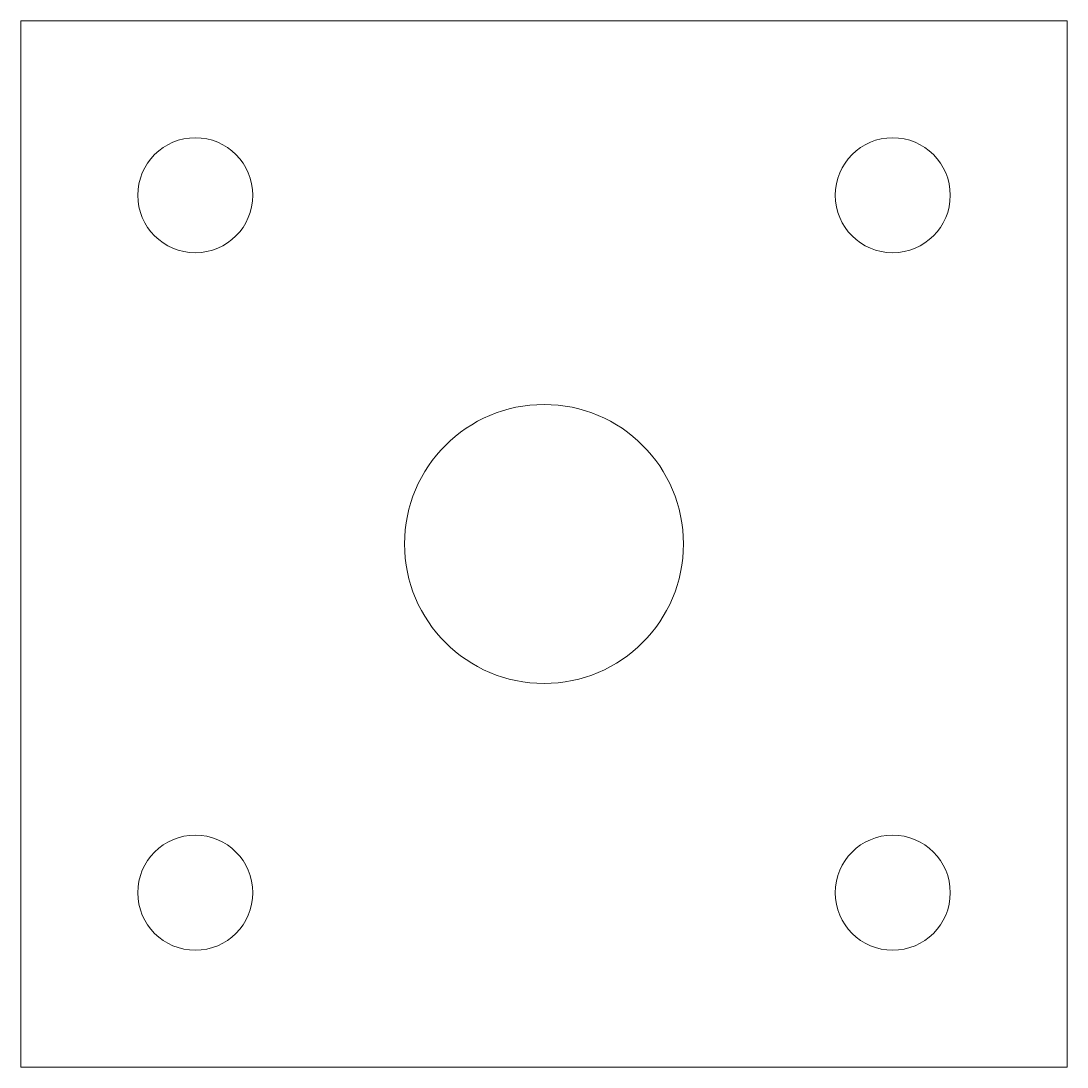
# Model space of a CAD drawing. Header units: millimetres. Extents: x -46.3 to -16.3, y -0.5 to 29.5.
import ezdxf

# ---------------------------------------------------------------- set-up
doc = ezdxf.new("R2010")
doc.units = ezdxf.units.MM

msp = doc.modelspace()

# ---------------------------------------------------------------- linework, layer by layer
at = {"color": 7, "linetype": 'Continuous', "lineweight": 15}
for p, q in [((-16.291, 29.543), (-46.291, 29.543)), ((-46.291, 29.543), (-46.291, -0.457)), ((-16.291, -0.457), (-16.291, 29.543)), ((-46.291, -0.457), (-16.291, -0.457))]:
    msp.add_line(p, q, dxfattribs=at)
for centre, radius in [((-41.291, 24.543), 1.65), ((-21.291, 24.543), 1.65), ((-31.291, 14.543), 4), ((-41.291, 4.543), 1.65), ((-21.291, 4.543), 1.65)]:
    msp.add_circle(centre, radius, dxfattribs=at)

doc.saveas('drawing.dxf')
